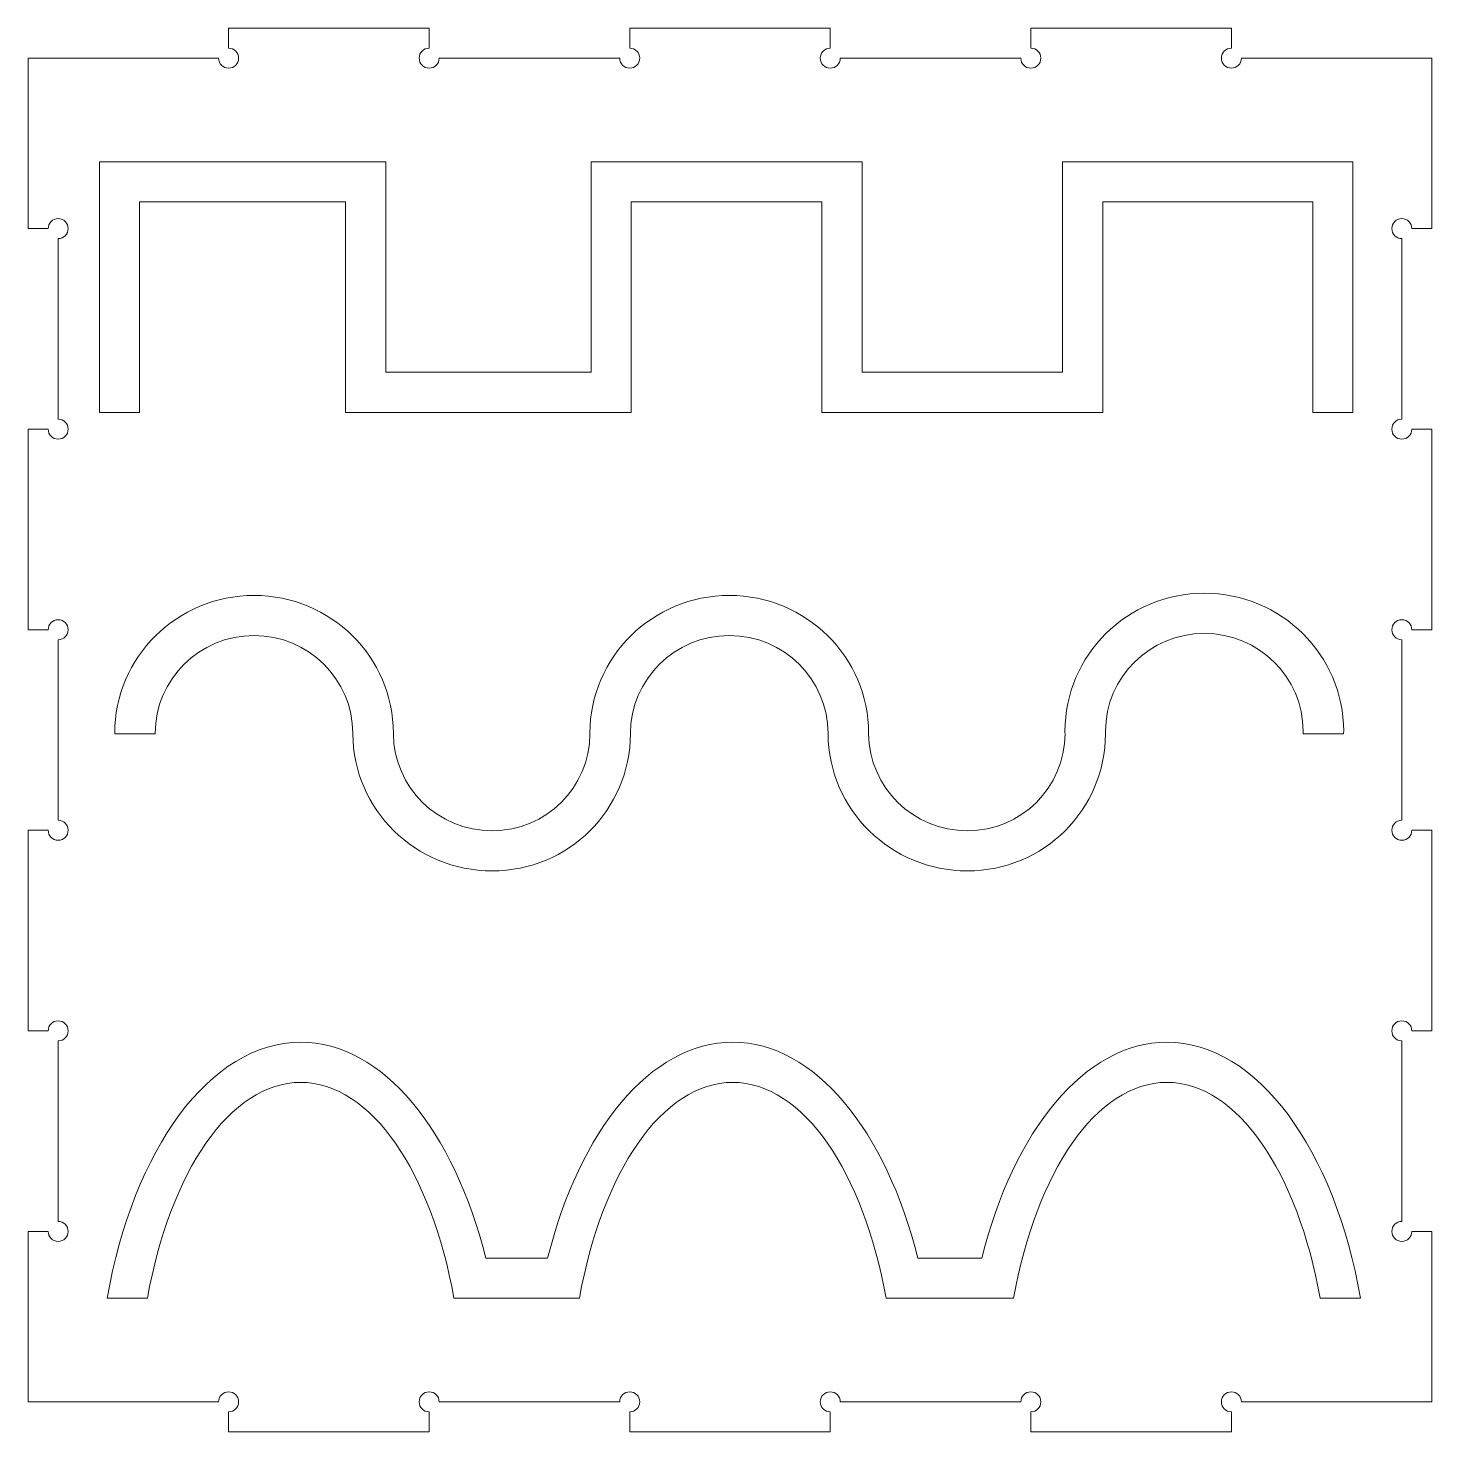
# Model space of a CAD drawing. Header units: centimetres. Extents: x -64 to 66, y 7 to 67.
# Drawn here: x -63.55 to -35.55, y 7.66 to 35.66 of the extents above; entities that cross this region are included whole.
import ezdxf

# ---------------------------------------------------------------- set-up
doc = ezdxf.new("R2010")
doc.units = ezdxf.units.CM
doc.header["$MEASUREMENT"] = 0
doc.layers.add('layer 1', color=7, linetype='Continuous')

msp = doc.modelspace()

# ---------------------------------------------------------------- linework, layer by layer
at = {"layer": 'layer 1', "color": 250, "lineweight": 20}
for points in [[(-59.54789, 35.6554), (-59.54789, 35.6554), (-55.5479, 35.6554), (-55.5479, 35.6554)], [(-59.54789, 35.6554), (-59.54789, 35.6554), (-59.54789, 35.2554), (-59.54789, 35.2554)], [(-55.5479, 35.6554), (-55.5479, 35.6554), (-55.5479, 35.2554), (-55.5479, 35.2554)], [(-51.5479, 35.6554), (-51.5479, 35.6554), (-47.54789, 35.6554), (-47.54789, 35.6554)], [(-51.5479, 35.6554), (-51.5479, 35.6554), (-51.5479, 35.2554), (-51.5479, 35.2554)], [(-47.54789, 35.6554), (-47.54789, 35.6554), (-47.54789, 35.2554), (-47.54789, 35.2554)], [(-43.54789, 35.6554), (-43.54789, 35.6554), (-39.5479, 35.6554), (-39.5479, 35.6554)], [(-43.54789, 35.6554), (-43.54789, 35.6554), (-43.54789, 35.2554), (-43.54789, 35.2554)], [(-39.5479, 35.6554), (-39.5479, 35.6554), (-39.5479, 35.2554), (-39.5479, 35.2554)], [(-59.74789, 35.0554), (-59.74789, 35.0554), (-63.54789, 35.0554), (-63.54789, 35.0554)], [(-63.54789, 31.6554), (-63.54789, 31.6554), (-63.54789, 35.0554), (-63.54789, 35.0554)], [(-55.3479, 35.0554), (-55.3479, 35.0554), (-51.7479, 35.0554), (-51.7479, 35.0554)], [(-47.34789, 35.0554), (-47.34789, 35.0554), (-43.74789, 35.0554), (-43.74789, 35.0554)], [(-39.3479, 35.0554), (-39.3479, 35.0554), (-35.5479, 35.0554), (-35.5479, 35.0554)], [(-35.5479, 35.0554), (-35.5479, 35.0554), (-35.5479, 31.6554), (-35.5479, 31.6554)], [(-61.32272, 32.9896), (-61.32272, 32.9896), (-57.21505, 32.9896), (-57.21505, 32.9896)], [(-57.21505, 32.9896), (-57.21505, 32.9896), (-56.41505, 32.9896), (-56.41505, 32.9896)], [(-56.41505, 32.9896), (-56.41505, 32.9896), (-56.41505, 28.7896), (-56.41505, 28.7896)], [(-52.31932, 28.7896), (-52.31932, 28.7896), (-52.31932, 32.9896), (-52.31932, 32.9896)], [(-52.31932, 32.9896), (-52.31932, 32.9896), (-51.51933, 32.9896), (-51.51933, 32.9896)], [(-51.51933, 32.9896), (-51.51933, 32.9896), (-47.71388, 32.9896), (-47.71388, 32.9896)], [(-46.91388, 32.9896), (-46.91388, 32.9896), (-47.71388, 32.9896), (-47.71388, 32.9896)], [(-46.91388, 32.9896), (-46.91388, 32.9896), (-46.91388, 28.7896), (-46.91388, 28.7896)], [(-42.9148, 28.7896), (-42.9148, 28.7896), (-42.9148, 32.9896), (-42.9148, 32.9896)], [(-42.9148, 32.9896), (-42.9148, 32.9896), (-42.11481, 32.9896), (-42.11481, 32.9896)], [(-42.11481, 32.9896), (-42.11481, 32.9896), (-37.92272, 32.9896), (-37.92272, 32.9896)], [(-37.92272, 32.9896), (-37.92272, 32.9896), (-37.12273, 32.9896), (-37.12273, 32.9896)], [(-62.12272, 28.7896), (-62.12272, 28.7896), (-62.12272, 32.1896), (-62.12272, 32.1896)], [(-57.21505, 32.1896), (-57.21505, 32.1896), (-61.32272, 32.1896), (-61.32272, 32.1896)], [(-61.32272, 32.1896), (-61.32272, 32.1896), (-61.32272, 27.9896), (-61.32272, 27.9896)], [(-57.21505, 27.9896), (-57.21505, 27.9896), (-57.21505, 32.1896), (-57.21505, 32.1896)], [(-47.71388, 32.1896), (-47.71388, 32.1896), (-51.51933, 32.1896), (-51.51933, 32.1896)], [(-51.51933, 32.1896), (-51.51933, 32.1896), (-51.51933, 27.9896), (-51.51933, 27.9896)], [(-47.71388, 27.9896), (-47.71388, 27.9896), (-47.71388, 32.1896), (-47.71388, 32.1896)], [(-37.92272, 32.1896), (-37.92272, 32.1896), (-42.11481, 32.1896), (-42.11481, 32.1896)], [(-42.11481, 32.1896), (-42.11481, 32.1896), (-42.11481, 27.9896), (-42.11481, 27.9896)], [(-37.92272, 27.9896), (-37.92272, 27.9896), (-37.92272, 32.1896), (-37.92272, 32.1896)], [(-63.1479, 31.6554), (-63.1479, 31.6554), (-63.54789, 31.6554), (-63.54789, 31.6554)], [(-35.94789, 31.6554), (-35.94789, 31.6554), (-35.5479, 31.6554), (-35.5479, 31.6554)], [(-62.9479, 31.4554), (-62.9479, 31.4554), (-62.9479, 27.8554), (-62.9479, 27.8554)], [(-36.14789, 31.4554), (-36.14789, 31.4554), (-36.14789, 27.8554), (-36.14789, 27.8554)], [(-56.41505, 28.7896), (-56.41505, 28.7896), (-52.31932, 28.7896), (-52.31932, 28.7896)], [(-46.91388, 28.7896), (-46.91388, 28.7896), (-42.9148, 28.7896), (-42.9148, 28.7896)], [(-57.21505, 27.9896), (-57.21505, 27.9896), (-56.41505, 27.9896), (-56.41505, 27.9896)], [(-52.31932, 27.9896), (-52.31932, 27.9896), (-56.41505, 27.9896), (-56.41505, 27.9896)], [(-52.31932, 27.9896), (-52.31932, 27.9896), (-51.51933, 27.9896), (-51.51933, 27.9896)], [(-47.71388, 27.9896), (-47.71388, 27.9896), (-46.91388, 27.9896), (-46.91388, 27.9896)], [(-42.9148, 27.9896), (-42.9148, 27.9896), (-46.91388, 27.9896), (-46.91388, 27.9896)], [(-42.9148, 27.9896), (-42.9148, 27.9896), (-42.11481, 27.9896), (-42.11481, 27.9896)], [(-63.1479, 27.6554), (-63.1479, 27.6554), (-63.54789, 27.6554), (-63.54789, 27.6554)], [(-63.54789, 23.6554), (-63.54789, 23.6554), (-63.54789, 27.6554), (-63.54789, 27.6554)], [(-35.94789, 27.6554), (-35.94789, 27.6554), (-35.5479, 27.6554), (-35.5479, 27.6554)], [(-35.5479, 27.6554), (-35.5479, 27.6554), (-35.5479, 23.6554), (-35.5479, 23.6554)], [(-63.1479, 23.6554), (-63.1479, 23.6554), (-63.54789, 23.6554), (-63.54789, 23.6554)], [(-35.94789, 23.6554), (-35.94789, 23.6554), (-35.5479, 23.6554), (-35.5479, 23.6554)], [(-62.9479, 23.4554), (-62.9479, 23.4554), (-62.9479, 19.8554), (-62.9479, 19.8554)], [(-36.14789, 19.8554), (-36.14789, 19.8554), (-36.14789, 23.4554), (-36.14789, 23.4554)], [(-61.82051, 21.57713), (-61.82051, 21.57713), (-61.01199, 21.57713), (-61.01199, 21.57713)], [(-57.07057, 21.58714), (-57.07057, 21.58714), (-57.07061, 21.57713), (-57.07061, 21.57713)], [(-56.26207, 21.58714), (-56.26207, 21.58714), (-56.26209, 21.57713), (-56.26209, 21.57713)], [(-52.34138, 21.58714), (-52.34138, 21.58714), (-52.34133, 21.57713), (-52.34133, 21.57713)], [(-51.53288, 21.58714), (-51.53288, 21.58714), (-51.53283, 21.57713), (-51.53283, 21.57713)], [(-47.59142, 21.58714), (-47.59142, 21.58714), (-47.59142, 21.57713), (-47.59142, 21.57713)], [(-46.78291, 21.58714), (-46.78291, 21.58714), (-46.78291, 21.57713), (-46.78291, 21.57713)], [(-38.11734, 21.57713), (-38.11734, 21.57713), (-37.30864, 21.57713), (-37.30864, 21.57713)], [(-63.1479, 19.6554), (-63.1479, 19.6554), (-63.54789, 19.6554), (-63.54789, 19.6554)], [(-63.54789, 15.6554), (-63.54789, 15.6554), (-63.54789, 19.6554), (-63.54789, 19.6554)], [(-35.94789, 19.6554), (-35.94789, 19.6554), (-35.5479, 19.6554), (-35.5479, 19.6554)], [(-35.5479, 19.6554), (-35.5479, 19.6554), (-35.5479, 15.6554), (-35.5479, 15.6554)], [(-63.1479, 15.6554), (-63.1479, 15.6554), (-63.54789, 15.6554), (-63.54789, 15.6554)], [(-62.9479, 15.4554), (-62.9479, 15.4554), (-62.9479, 11.8554), (-62.9479, 11.8554)], [(-36.14789, 11.8554), (-36.14789, 11.8554), (-36.14789, 15.4554), (-36.14789, 15.4554)], [(-35.94789, 15.6554), (-35.94789, 15.6554), (-35.5479, 15.6554), (-35.5479, 15.6554)], [(-63.1479, 11.6554), (-63.1479, 11.6554), (-63.54789, 11.6554), (-63.54789, 11.6554)], [(-63.54789, 8.2554), (-63.54789, 8.2554), (-63.54789, 11.6554), (-63.54789, 11.6554)], [(-35.94789, 11.6554), (-35.94789, 11.6554), (-35.5479, 11.6554), (-35.5479, 11.6554)], [(-35.5479, 11.6554), (-35.5479, 11.6554), (-35.5479, 8.2554), (-35.5479, 8.2554)], [(-54.41912, 11.1212), (-54.41912, 11.1212), (-53.18512, 11.1212), (-53.18512, 11.1212)], [(-45.80179, 11.1212), (-45.80179, 11.1212), (-44.52533, 11.1212), (-44.52533, 11.1212)], [(-61.16839, 10.3212), (-61.16839, 10.3212), (-61.97139, 10.3212), (-61.97139, 10.3212)], [(-52.55107, 10.3212), (-52.55107, 10.3212), (-55.05316, 10.3212), (-55.05316, 10.3212)], [(-43.89126, 10.3212), (-43.89126, 10.3212), (-46.43584, 10.3212), (-46.43584, 10.3212)], [(-36.97306, 10.3212), (-36.97306, 10.3212), (-37.77606, 10.3212), (-37.77606, 10.3212)], [(-59.74789, 8.2554), (-59.74789, 8.2554), (-63.54789, 8.2554), (-63.54789, 8.2554)], [(-55.3479, 8.2554), (-55.3479, 8.2554), (-51.7479, 8.2554), (-51.7479, 8.2554)], [(-47.34789, 8.2554), (-47.34789, 8.2554), (-43.74789, 8.2554), (-43.74789, 8.2554)], [(-39.3479, 8.2554), (-39.3479, 8.2554), (-35.5479, 8.2554), (-35.5479, 8.2554)], [(-59.54789, 8.0554), (-59.54789, 8.0554), (-59.54789, 7.6554), (-59.54789, 7.6554)], [(-55.5479, 8.0554), (-55.5479, 8.0554), (-55.5479, 7.6554), (-55.5479, 7.6554)], [(-51.5479, 8.0554), (-51.5479, 8.0554), (-51.5479, 7.6554), (-51.5479, 7.6554)], [(-47.54789, 8.0554), (-47.54789, 8.0554), (-47.54789, 7.6554), (-47.54789, 7.6554)], [(-43.54789, 8.0554), (-43.54789, 8.0554), (-43.54789, 7.6554), (-43.54789, 7.6554)], [(-39.5479, 8.0554), (-39.5479, 8.0554), (-39.5479, 7.6554), (-39.5479, 7.6554)], [(-59.54789, 7.6554), (-59.54789, 7.6554), (-55.5479, 7.6554), (-55.5479, 7.6554)], [(-51.5479, 7.6554), (-51.5479, 7.6554), (-47.54789, 7.6554), (-47.54789, 7.6554)], [(-43.54789, 7.6554), (-43.54789, 7.6554), (-39.5479, 7.6554), (-39.5479, 7.6554)]]:
    msp.add_open_spline(points, degree=3, dxfattribs=at)
for points, knots in [([(-59.54789, 35.2554), (-59.43743, 35.2554), (-59.34789, 35.16586), (-59.34789, 35.0554), (-59.34789, 35.0554), (-59.34789, 34.94494), (-59.43743, 34.8554), (-59.54789, 34.8554), (-59.54789, 34.8554), (-59.65835, 34.8554), (-59.74789, 34.94494), (-59.74789, 35.0554)], [0, 0, 0, 0, 0.25, 0.25, 0.25, 0.25, 0.5, 0.5, 0.5, 0.5, 1, 1, 1, 1]), ([(-55.3479, 35.0554), (-55.3479, 34.94494), (-55.43744, 34.8554), (-55.5479, 34.8554), (-55.5479, 34.8554), (-55.65836, 34.8554), (-55.7479, 34.94494), (-55.7479, 35.0554), (-55.7479, 35.0554), (-55.7479, 35.16586), (-55.65836, 35.2554), (-55.5479, 35.2554)], [0, 0, 0, 0, 0.25, 0.25, 0.25, 0.25, 0.5, 0.5, 0.5, 0.5, 1, 1, 1, 1]), ([(-51.5479, 35.2554), (-51.43744, 35.2554), (-51.3479, 35.16586), (-51.3479, 35.0554), (-51.3479, 35.0554), (-51.3479, 34.94494), (-51.43744, 34.8554), (-51.5479, 34.8554), (-51.5479, 34.8554), (-51.65836, 34.8554), (-51.7479, 34.94494), (-51.7479, 35.0554)], [0, 0, 0, 0, 0.25, 0.25, 0.25, 0.25, 0.5, 0.5, 0.5, 0.5, 1, 1, 1, 1]), ([(-47.34789, 35.0554), (-47.34789, 34.94494), (-47.43743, 34.8554), (-47.54789, 34.8554), (-47.54789, 34.8554), (-47.65835, 34.8554), (-47.74789, 34.94494), (-47.74789, 35.0554), (-47.74789, 35.0554), (-47.74789, 35.16586), (-47.65835, 35.2554), (-47.54789, 35.2554)], [0, 0, 0, 0, 0.25, 0.25, 0.25, 0.25, 0.5, 0.5, 0.5, 0.5, 1, 1, 1, 1]), ([(-43.54789, 35.2554), (-43.43743, 35.2554), (-43.34789, 35.16586), (-43.34789, 35.0554), (-43.34789, 35.0554), (-43.34789, 34.94494), (-43.43743, 34.8554), (-43.54789, 34.8554), (-43.54789, 34.8554), (-43.65835, 34.8554), (-43.74789, 34.94494), (-43.74789, 35.0554)], [0, 0, 0, 0, 0.25, 0.25, 0.25, 0.25, 0.5, 0.5, 0.5, 0.5, 1, 1, 1, 1]), ([(-39.3479, 35.0554), (-39.3479, 34.94494), (-39.43744, 34.8554), (-39.5479, 34.8554), (-39.5479, 34.8554), (-39.65836, 34.8554), (-39.7479, 34.94494), (-39.7479, 35.0554), (-39.7479, 35.0554), (-39.7479, 35.16586), (-39.65836, 35.2554), (-39.5479, 35.2554)], [0, 0, 0, 0, 0.25, 0.25, 0.25, 0.25, 0.5, 0.5, 0.5, 0.5, 1, 1, 1, 1]), ([(-61.32272, 32.9896), (-61.32272, 32.9896), (-62.12272, 32.9896), (-62.12272, 32.9896), (-62.12272, 32.9896), (-62.12272, 32.9896), (-62.12272, 32.1896), (-62.12272, 32.1896)], [0, 0, 0, 0, 0.33333333, 0.33333333, 0.33333333, 0.33333333, 1, 1, 1, 1]), ([(-37.12273, 32.9896), (-37.12273, 32.9896), (-37.12273, 27.9896), (-37.12273, 27.9896), (-37.12273, 27.9896), (-37.12273, 27.9896), (-37.92272, 27.9896), (-37.92272, 27.9896)], [0, 0, 0, 0, 0.33333333, 0.33333333, 0.33333333, 0.33333333, 1, 1, 1, 1]), ([(-63.1479, 31.6554), (-63.1479, 31.76586), (-63.05836, 31.8554), (-62.9479, 31.8554), (-62.9479, 31.8554), (-62.83744, 31.8554), (-62.7479, 31.76586), (-62.7479, 31.6554), (-62.7479, 31.6554), (-62.7479, 31.54494), (-62.83744, 31.4554), (-62.9479, 31.4554)], [0, 0, 0, 0, 0.25, 0.25, 0.25, 0.25, 0.5, 0.5, 0.5, 0.5, 1, 1, 1, 1]), ([(-36.14789, 31.4554), (-36.25835, 31.4554), (-36.34789, 31.54494), (-36.34789, 31.6554), (-36.34789, 31.6554), (-36.34789, 31.76586), (-36.25835, 31.8554), (-36.14789, 31.8554), (-36.14789, 31.8554), (-36.03743, 31.8554), (-35.94789, 31.76586), (-35.94789, 31.6554)], [0, 0, 0, 0, 0.25, 0.25, 0.25, 0.25, 0.5, 0.5, 0.5, 0.5, 1, 1, 1, 1]), ([(-62.12272, 28.7896), (-62.12272, 28.7896), (-62.12272, 27.9896), (-62.12272, 27.9896), (-62.12272, 27.9896), (-62.12272, 27.9896), (-61.32272, 27.9896), (-61.32272, 27.9896)], [0, 0, 0, 0, 0.33333333, 0.33333333, 0.33333333, 0.33333333, 1, 1, 1, 1]), ([(-62.9479, 27.8554), (-62.83744, 27.8554), (-62.7479, 27.76586), (-62.7479, 27.6554), (-62.7479, 27.6554), (-62.7479, 27.54494), (-62.83744, 27.4554), (-62.9479, 27.4554), (-62.9479, 27.4554), (-63.05836, 27.4554), (-63.1479, 27.54494), (-63.1479, 27.6554)], [0, 0, 0, 0, 0.25, 0.25, 0.25, 0.25, 0.5, 0.5, 0.5, 0.5, 1, 1, 1, 1]), ([(-35.94789, 27.6554), (-35.94789, 27.54494), (-36.03743, 27.4554), (-36.14789, 27.4554), (-36.14789, 27.4554), (-36.25835, 27.4554), (-36.34789, 27.54494), (-36.34789, 27.6554), (-36.34789, 27.6554), (-36.34789, 27.76586), (-36.25835, 27.8554), (-36.14789, 27.8554)], [0, 0, 0, 0, 0.25, 0.25, 0.25, 0.25, 0.5, 0.5, 0.5, 0.5, 1, 1, 1, 1]), ([(-42.86603, 21.57713), (-42.86636, 21.5952), (-42.86657, 21.61332), (-42.86657, 21.63149), (-42.86657, 21.63149), (-42.86657, 23.15131), (-41.62225, 24.38337), (-40.08733, 24.38337), (-40.08733, 24.38337), (-38.5524, 24.38337), (-37.3081, 23.15131), (-37.3081, 21.63149), (-37.3081, 21.63149), (-37.3081, 21.61332), (-37.30829, 21.5952), (-37.30864, 21.57713)], [0, 0, 0, 0, 0.2, 0.2, 0.2, 0.2, 0.4, 0.4, 0.4, 0.4, 0.6, 0.6, 0.6, 0.6, 1, 1, 1, 1]), ([(-61.82051, 21.57713), (-61.82052, 21.58045), (-61.82054, 21.5838), (-61.82054, 21.58714), (-61.82054, 21.58714), (-61.82054, 23.10696), (-60.57622, 24.33902), (-59.04131, 24.33902), (-59.04131, 24.33902), (-57.50637, 24.33902), (-56.26207, 23.10696), (-56.26207, 21.58714), (-56.26207, 21.58714), (-56.26207, 21.5838), (-56.26207, 21.58045), (-56.26208, 21.57713)], [0, 0, 0, 0, 0.2, 0.2, 0.2, 0.2, 0.4, 0.4, 0.4, 0.4, 0.6, 0.6, 0.6, 0.6, 1, 1, 1, 1]), ([(-52.34135, 21.57713), (-52.34136, 21.58045), (-52.34138, 21.5838), (-52.34138, 21.58714), (-52.34138, 21.58714), (-52.34138, 23.10696), (-51.09706, 24.33902), (-49.56215, 24.33902), (-49.56215, 24.33902), (-48.02721, 24.33902), (-46.78291, 23.10696), (-46.78291, 21.58714), (-46.78291, 21.58714), (-46.78291, 21.5838), (-46.78291, 21.58045), (-46.78292, 21.57713)], [0, 0, 0, 0, 0.2, 0.2, 0.2, 0.2, 0.4, 0.4, 0.4, 0.4, 0.6, 0.6, 0.6, 0.6, 1, 1, 1, 1]), ([(-63.1479, 23.6554), (-63.1479, 23.76586), (-63.05836, 23.8554), (-62.9479, 23.8554), (-62.9479, 23.8554), (-62.83744, 23.8554), (-62.7479, 23.76586), (-62.7479, 23.6554), (-62.7479, 23.6554), (-62.7479, 23.54494), (-62.83744, 23.4554), (-62.9479, 23.4554)], [0, 0, 0, 0, 0.25, 0.25, 0.25, 0.25, 0.5, 0.5, 0.5, 0.5, 1, 1, 1, 1]), ([(-36.14789, 23.4554), (-36.25835, 23.4554), (-36.34789, 23.54494), (-36.34789, 23.6554), (-36.34789, 23.6554), (-36.34789, 23.76586), (-36.25835, 23.8554), (-36.14789, 23.8554), (-36.14789, 23.8554), (-36.03743, 23.8554), (-35.94789, 23.76586), (-35.94789, 23.6554)], [0, 0, 0, 0, 0.25, 0.25, 0.25, 0.25, 0.5, 0.5, 0.5, 0.5, 1, 1, 1, 1]), ([(-61.01199, 21.57713), (-61.012, 21.58046), (-61.01203, 21.58379), (-61.01203, 21.58714), (-61.01203, 21.58714), (-61.01203, 22.66483), (-60.1297, 23.53847), (-59.04131, 23.53847), (-59.04131, 23.53847), (-57.9529, 23.53847), (-57.07057, 22.66483), (-57.07057, 21.58714), (-57.07057, 21.58714), (-57.07057, 21.58379), (-57.07059, 21.58046), (-57.07061, 21.57713)], [0, 0, 0, 0, 0.2, 0.2, 0.2, 0.2, 0.4, 0.4, 0.4, 0.4, 0.6, 0.6, 0.6, 0.6, 1, 1, 1, 1]), ([(-51.53284, 21.57713), (-51.53285, 21.58046), (-51.53288, 21.58379), (-51.53288, 21.58714), (-51.53288, 21.58714), (-51.53288, 22.66483), (-50.65054, 23.53847), (-49.56215, 23.53847), (-49.56215, 23.53847), (-48.47374, 23.53847), (-47.59142, 22.66483), (-47.59142, 21.58714), (-47.59142, 21.58714), (-47.59142, 21.58379), (-47.59143, 21.58046), (-47.59144, 21.57713)], [0, 0, 0, 0, 0.2, 0.2, 0.2, 0.2, 0.4, 0.4, 0.4, 0.4, 0.6, 0.6, 0.6, 0.6, 1, 1, 1, 1]), ([(-42.0573, 21.57713), (-42.0578, 21.59518), (-42.05805, 21.6133), (-42.05805, 21.63149), (-42.05805, 21.63149), (-42.05805, 22.70918), (-41.17574, 23.58282), (-40.08733, 23.58282), (-40.08733, 23.58282), (-38.99891, 23.58282), (-38.1166, 22.70918), (-38.1166, 21.63149), (-38.1166, 21.63149), (-38.1166, 21.6133), (-38.11685, 21.59518), (-38.11734, 21.57713)], [0, 0, 0, 0, 0.2, 0.2, 0.2, 0.2, 0.4, 0.4, 0.4, 0.4, 0.6, 0.6, 0.6, 0.6, 1, 1, 1, 1]), ([(-51.53283, 21.57713), (-51.5437, 20.06653), (-52.76326, 18.84526), (-54.29145, 18.84526), (-54.29145, 18.84526), (-55.81962, 18.84526), (-57.05975, 20.06653), (-57.07061, 21.57713)], [0, 0, 0, 0, 0.33333333, 0.33333333, 0.33333333, 0.33333333, 1, 1, 1, 1]), ([(-52.34133, 21.57713), (-52.35216, 20.50866), (-53.20977, 19.6458), (-54.29145, 19.6458), (-54.29145, 19.6458), (-55.37311, 19.6458), (-56.25124, 20.50866), (-56.26208, 21.57713)], [0, 0, 0, 0, 0.33333333, 0.33333333, 0.33333333, 0.33333333, 1, 1, 1, 1]), ([(-42.0573, 21.57713), (-42.06818, 20.06653), (-43.28405, 18.84526), (-44.81223, 18.84526), (-44.81223, 18.84526), (-46.34041, 18.84526), (-47.58059, 20.06653), (-47.59144, 21.57713)], [0, 0, 0, 0, 0.33333333, 0.33333333, 0.33333333, 0.33333333, 1, 1, 1, 1]), ([(-42.86603, 21.57713), (-42.87687, 20.50866), (-43.73056, 19.6458), (-44.81223, 19.6458), (-44.81223, 19.6458), (-45.89391, 19.6458), (-46.77206, 20.50866), (-46.78291, 21.57713)], [0, 0, 0, 0, 0.33333333, 0.33333333, 0.33333333, 0.33333333, 1, 1, 1, 1]), ([(-62.9479, 19.8554), (-62.83744, 19.8554), (-62.7479, 19.76586), (-62.7479, 19.6554), (-62.7479, 19.6554), (-62.7479, 19.54494), (-62.83744, 19.4554), (-62.9479, 19.4554), (-62.9479, 19.4554), (-63.05836, 19.4554), (-63.1479, 19.54494), (-63.1479, 19.6554)], [0, 0, 0, 0, 0.25, 0.25, 0.25, 0.25, 0.5, 0.5, 0.5, 0.5, 1, 1, 1, 1]), ([(-35.94789, 19.6554), (-35.94789, 19.54494), (-36.03743, 19.4554), (-36.14789, 19.4554), (-36.14789, 19.4554), (-36.25835, 19.4554), (-36.34789, 19.54494), (-36.34789, 19.6554), (-36.34789, 19.6554), (-36.34789, 19.76586), (-36.25835, 19.8554), (-36.14789, 19.8554)], [0, 0, 0, 0, 0.25, 0.25, 0.25, 0.25, 0.5, 0.5, 0.5, 0.5, 1, 1, 1, 1]), ([(-63.1479, 15.6554), (-63.1479, 15.76586), (-63.05836, 15.8554), (-62.9479, 15.8554), (-62.9479, 15.8554), (-62.83744, 15.8554), (-62.7479, 15.76586), (-62.7479, 15.6554), (-62.7479, 15.6554), (-62.7479, 15.54494), (-62.83744, 15.4554), (-62.9479, 15.4554)], [0, 0, 0, 0, 0.25, 0.25, 0.25, 0.25, 0.5, 0.5, 0.5, 0.5, 1, 1, 1, 1]), ([(-36.14789, 15.4554), (-36.25835, 15.4554), (-36.34789, 15.54494), (-36.34789, 15.6554), (-36.34789, 15.6554), (-36.34789, 15.76586), (-36.25835, 15.8554), (-36.14789, 15.8554), (-36.14789, 15.8554), (-36.03743, 15.8554), (-35.94789, 15.76586), (-35.94789, 15.6554)], [0, 0, 0, 0, 0.25, 0.25, 0.25, 0.25, 0.5, 0.5, 0.5, 0.5, 1, 1, 1, 1]), ([(-61.97139, 10.3212), (-61.45511, 13.28092), (-59.9219, 15.4274), (-58.11078, 15.4274), (-58.11078, 15.4274), (-56.46733, 15.4274), (-55.05271, 13.65991), (-54.41912, 11.1212)], [0, 0, 0, 0, 0.33333333, 0.33333333, 0.33333333, 0.33333333, 1, 1, 1, 1]), ([(-53.18512, 11.1212), (-52.55154, 13.65992), (-51.1369, 15.4274), (-49.49345, 15.4274), (-49.49345, 15.4274), (-47.85001, 15.4274), (-46.43537, 13.65991), (-45.80179, 11.1212)], [0, 0, 0, 0, 0.33333333, 0.33333333, 0.33333333, 0.33333333, 1, 1, 1, 1]), ([(-44.52533, 11.1212), (-43.89173, 13.65992), (-42.47711, 15.4274), (-40.83366, 15.4274), (-40.83366, 15.4274), (-39.02254, 15.4274), (-37.48934, 13.2809), (-36.97306, 10.3212)], [0, 0, 0, 0, 0.33333333, 0.33333333, 0.33333333, 0.33333333, 1, 1, 1, 1]), ([(-55.05316, 10.3212), (-55.50274, 12.83159), (-56.70198, 14.6274), (-58.11078, 14.6274), (-58.11078, 14.6274), (-59.51957, 14.6274), (-60.71882, 12.83159), (-61.16839, 10.3212)], [0, 0, 0, 0, 0.33333333, 0.33333333, 0.33333333, 0.33333333, 1, 1, 1, 1]), ([(-46.43584, 10.3212), (-46.88542, 12.83159), (-48.08466, 14.6274), (-49.49345, 14.6274), (-49.49345, 14.6274), (-50.90224, 14.6274), (-52.10149, 12.83159), (-52.55107, 10.3212)], [0, 0, 0, 0, 0.33333333, 0.33333333, 0.33333333, 0.33333333, 1, 1, 1, 1]), ([(-37.77606, 10.3212), (-38.22563, 12.83159), (-39.42487, 14.6274), (-40.83366, 14.6274), (-40.83366, 14.6274), (-42.24244, 14.6274), (-43.4417, 12.83159), (-43.89126, 10.3212)], [0, 0, 0, 0, 0.33333333, 0.33333333, 0.33333333, 0.33333333, 1, 1, 1, 1]), ([(-62.9479, 11.8554), (-62.83744, 11.8554), (-62.7479, 11.76586), (-62.7479, 11.6554), (-62.7479, 11.6554), (-62.7479, 11.54494), (-62.83744, 11.4554), (-62.9479, 11.4554), (-62.9479, 11.4554), (-63.05836, 11.4554), (-63.1479, 11.54494), (-63.1479, 11.6554)], [0, 0, 0, 0, 0.25, 0.25, 0.25, 0.25, 0.5, 0.5, 0.5, 0.5, 1, 1, 1, 1]), ([(-35.94789, 11.6554), (-35.94789, 11.54494), (-36.03743, 11.4554), (-36.14789, 11.4554), (-36.14789, 11.4554), (-36.25835, 11.4554), (-36.34789, 11.54494), (-36.34789, 11.6554), (-36.34789, 11.6554), (-36.34789, 11.76586), (-36.25835, 11.8554), (-36.14789, 11.8554)], [0, 0, 0, 0, 0.25, 0.25, 0.25, 0.25, 0.5, 0.5, 0.5, 0.5, 1, 1, 1, 1]), ([(-59.74789, 8.2554), (-59.74789, 8.36586), (-59.65835, 8.4554), (-59.54789, 8.4554), (-59.54789, 8.4554), (-59.43743, 8.4554), (-59.34789, 8.36586), (-59.34789, 8.2554), (-59.34789, 8.2554), (-59.34789, 8.14494), (-59.43743, 8.0554), (-59.54789, 8.0554)], [0, 0, 0, 0, 0.25, 0.25, 0.25, 0.25, 0.5, 0.5, 0.5, 0.5, 1, 1, 1, 1]), ([(-55.5479, 8.0554), (-55.65836, 8.0554), (-55.7479, 8.14494), (-55.7479, 8.2554), (-55.7479, 8.2554), (-55.7479, 8.36586), (-55.65836, 8.4554), (-55.5479, 8.4554), (-55.5479, 8.4554), (-55.43744, 8.4554), (-55.3479, 8.36586), (-55.3479, 8.2554)], [0, 0, 0, 0, 0.25, 0.25, 0.25, 0.25, 0.5, 0.5, 0.5, 0.5, 1, 1, 1, 1]), ([(-51.7479, 8.2554), (-51.7479, 8.36586), (-51.65836, 8.4554), (-51.5479, 8.4554), (-51.5479, 8.4554), (-51.43744, 8.4554), (-51.3479, 8.36586), (-51.3479, 8.2554), (-51.3479, 8.2554), (-51.3479, 8.14494), (-51.43744, 8.0554), (-51.5479, 8.0554)], [0, 0, 0, 0, 0.25, 0.25, 0.25, 0.25, 0.5, 0.5, 0.5, 0.5, 1, 1, 1, 1]), ([(-47.54789, 8.0554), (-47.65835, 8.0554), (-47.74789, 8.14494), (-47.74789, 8.2554), (-47.74789, 8.2554), (-47.74789, 8.36586), (-47.65835, 8.4554), (-47.54789, 8.4554), (-47.54789, 8.4554), (-47.43743, 8.4554), (-47.34789, 8.36586), (-47.34789, 8.2554)], [0, 0, 0, 0, 0.25, 0.25, 0.25, 0.25, 0.5, 0.5, 0.5, 0.5, 1, 1, 1, 1]), ([(-43.74789, 8.2554), (-43.74789, 8.36586), (-43.65835, 8.4554), (-43.54789, 8.4554), (-43.54789, 8.4554), (-43.43743, 8.4554), (-43.34789, 8.36586), (-43.34789, 8.2554), (-43.34789, 8.2554), (-43.34789, 8.14494), (-43.43743, 8.0554), (-43.54789, 8.0554)], [0, 0, 0, 0, 0.25, 0.25, 0.25, 0.25, 0.5, 0.5, 0.5, 0.5, 1, 1, 1, 1]), ([(-39.5479, 8.0554), (-39.65836, 8.0554), (-39.7479, 8.14494), (-39.7479, 8.2554), (-39.7479, 8.2554), (-39.7479, 8.36586), (-39.65836, 8.4554), (-39.5479, 8.4554), (-39.5479, 8.4554), (-39.43744, 8.4554), (-39.3479, 8.36586), (-39.3479, 8.2554)], [0, 0, 0, 0, 0.25, 0.25, 0.25, 0.25, 0.5, 0.5, 0.5, 0.5, 1, 1, 1, 1])]:
    msp.add_open_spline(points, degree=3, knots=knots, dxfattribs=at)

doc.saveas('drawing.dxf')
